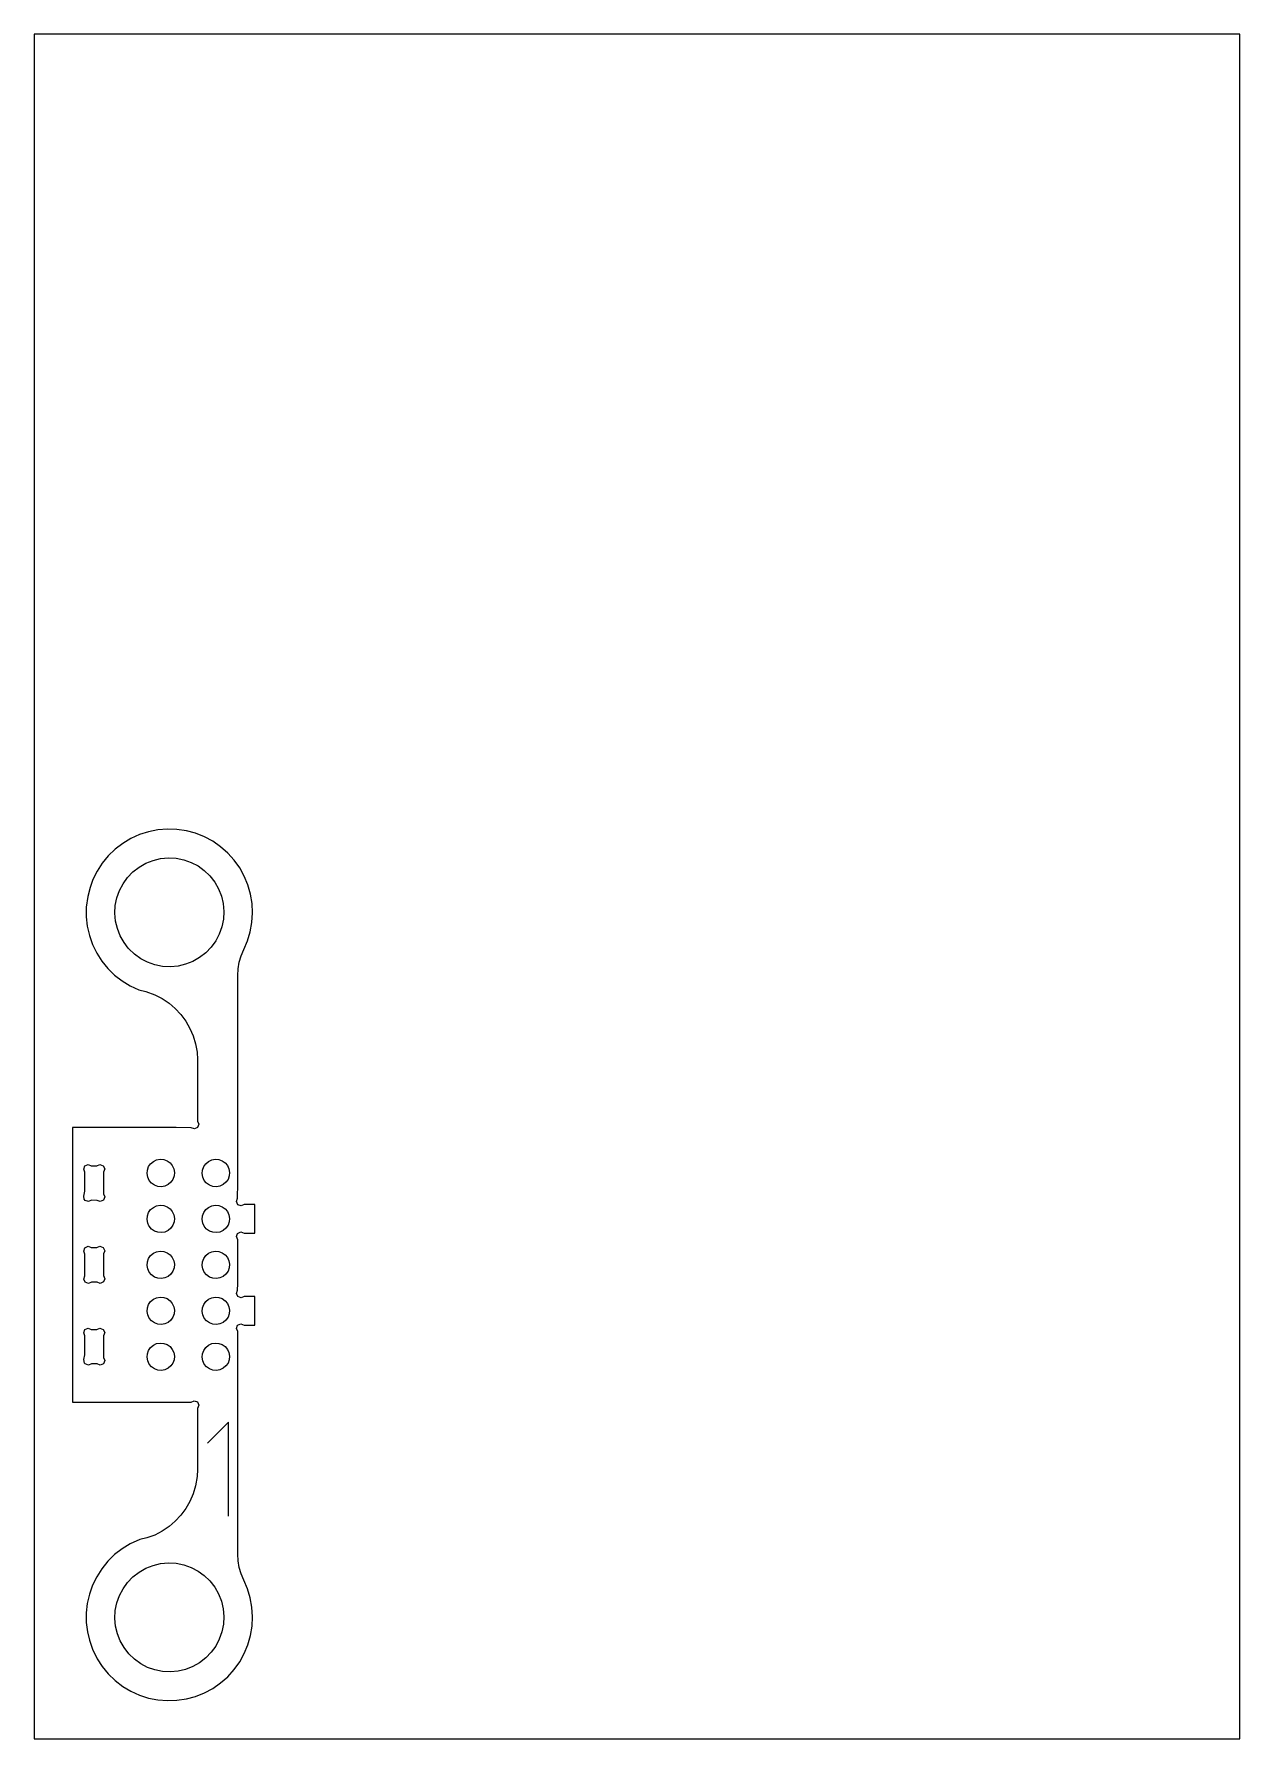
# Model space of a CAD drawing. Extents: x 0 to 210, y 0 to 297.
import ezdxf

# ---------------------------------------------------------------- set-up
doc = ezdxf.new("R2010")
doc.units = 0

msp = doc.modelspace()

# ---------------------------------------------------------------- linework, layer by layer
at = {"layer": 'annotation', "color": 1}
for p, q in [((33.876371, 55.181429), (30.231502, 51.535532)), ((33.876371, 38.786203), (33.876371, 55.181429))]:
    msp.add_line(p, q, dxfattribs=at)
at = {"layer": 'boundary', "color": 5}
for p, q in [((18.380003, 157.504042), (16.868806, 156.823651)), ((19.958969, 158.007542), (18.380003, 157.504042)), ((21.585077, 158.327574), (19.958969, 158.007542)), ((23.237081, 158.459967), (21.585077, 158.327574)), ((24.893402, 158.402981), (23.237081, 158.459967)), ((26.532402, 158.157369), (24.893402, 158.402981)), ((28.13267, 157.726339), (26.532402, 158.157369)), ((29.673299, 157.115505), (28.13267, 157.726339)), ((14.127538, 154.969961), (12.933279, 153.820885)), ((15.445118, 155.975259), (14.127538, 154.969961)), ((16.868806, 156.823651), (15.445118, 155.975259)), ((31.134164, 156.332874), (29.673299, 157.115505)), ((32.49618, 155.388643), (31.134164, 156.332874)), ((33.741555, 154.295171), (32.49618, 155.388643)), ((11.877942, 152.543025), (10.975315, 151.153085)), ((12.933279, 153.820885), (11.877942, 152.543025)), ((34.854018, 153.066728), (33.741555, 154.295171)), ((35.819037, 151.71936), (34.854018, 153.066728)), ((36.624007, 150.27069), (35.819037, 151.71936)), ((10.23719, 149.669243), (9.743664, 148.305537)), ((10.975315, 151.153085), (10.23719, 149.669243)), ((37.258408, 148.739618), (36.624007, 150.27069)), ((37.713958, 147.146153), (37.258408, 148.739618)), ((9.338517, 146.69974), (9.094771, 144.852616)), ((9.743664, 148.305537), (9.338517, 146.69974)), ((37.984699, 145.511108), (37.713958, 147.146153)), ((38.067101, 143.855862), (37.984699, 145.511108)), ((9.094771, 144.852616), (9.087875, 143.195328)), ((9.087875, 143.195328), (9.270138, 141.548075)), ((37.960081, 142.20202), (38.067101, 143.855862)), ((9.270138, 141.548075), (9.639176, 139.932385)), ((9.639176, 139.932385), (10.19017, 138.369357)), ((37.185838, 138.984684), (37.665042, 140.571191)), ((37.665042, 140.571191), (37.960081, 142.20202)), ((10.19017, 138.369357), (10.915921, 136.87941)), ((10.915921, 136.87941), (11.806951, 135.482015)), ((36.069176, 136.396458), (36.528724, 137.463217)), ((36.528724, 137.463217), (37.185838, 138.984684)), ((11.806951, 135.482015), (12.851617, 134.195429)), ((12.851617, 134.195429), (14.036271, 133.03644)), ((35.467502, 132.980106), (35.534959, 134.139685)), ((35.534959, 134.139685), (35.736423, 135.283614)), ((35.736423, 135.283614), (36.069176, 136.396458)), ((14.036271, 133.03644), (15.345439, 132.020211)), ((15.345439, 132.020211), (16.762016, 131.160007)), ((16.762016, 131.160007), (18.267501, 130.467065)), ((35.467502, 116.776922), (35.467502, 132.980106)), ((18.267501, 130.467065), (19.492923, 130.163554)), ((19.492923, 130.163554), (21.018941, 129.614338)), ((21.018941, 129.614338), (22.302729, 128.956151)), ((22.302729, 128.956151), (23.502128, 128.154422)), ((23.502128, 128.154422), (24.601162, 127.219844)), ((24.601162, 127.219844), (25.585192, 126.164851)), ((25.585192, 126.164851), (26.44111, 125.003503)), ((26.44111, 125.003503), (27.157514, 123.751266)), ((27.157514, 123.751266), (27.724863, 122.42483)), ((27.724863, 122.42483), (28.135597, 121.041853)), ((28.135597, 121.041853), (28.384247, 119.620762)), ((28.384247, 119.620762), (28.4571, 118.360419)), ((28.4571, 118.360419), (28.4675, 117.716169)), ((28.4675, 117.716169), (28.4675, 114.463733)), ((35.467501, 114.463733), (35.467502, 116.776922)), ((28.4675, 114.463733), (28.4675, 113.604554)), ((28.4675, 113.604554), (28.4675, 107.586264)), ((35.467501, 96.719461), (35.467501, 114.463733)), ((28.4675, 107.586264), (28.696606, 107.050663)), ((28.696606, 107.050663), (28.483259, 106.484268)), ((24.761801, 106.463731), (6.6675, 106.463731)), ((6.6675, 106.463731), (6.6675, 104.463734)), ((6.6675, 104.463734), (6.6675, 98.742092)), ((27.365505, 106.447973), (24.761801, 106.463731)), ((27.931899, 106.234629), (27.365505, 106.447973)), ((28.483259, 106.484268), (27.931899, 106.234629)), ((6.6675, 98.742092), (6.6675, 58.663736)), ((35.451743, 94.165728), (35.467501, 96.719461)), ((35.238394, 93.599334), (35.451743, 94.165728)), ((35.488038, 93.047975), (35.238394, 93.599334)), ((36.054431, 92.834628), (35.488038, 93.047975)), ((36.590033, 93.063734), (36.054431, 92.834628)), ((38.467502, 93.063734), (36.590033, 93.063734)), ((38.467502, 88.688366), (38.467502, 93.063734)), ((35.238394, 87.476802), (35.451743, 88.043196)), ((35.467502, 86.941201), (35.238394, 87.476802)), ((35.451743, 88.043196), (36.003102, 88.292838)), ((35.467502, 79.279991), (35.467502, 86.941201)), ((36.003102, 88.292838), (36.569496, 88.079491)), ((36.569496, 88.079491), (38.467502, 88.063733)), ((38.467502, 88.063733), (38.467502, 88.688366)), ((35.238394, 77.599335), (35.451743, 78.165729)), ((35.488038, 77.047975), (35.238394, 77.599335)), ((35.451743, 78.165729), (35.467502, 79.279991)), ((36.054431, 76.834628), (35.488038, 77.047975)), ((36.590033, 77.063733), (36.054431, 76.834628)), ((38.467501, 77.063733), (36.590033, 77.063733)), ((38.467502, 72.688367), (38.467501, 77.063733)), ((35.238394, 71.476803), (35.451743, 72.043196)), ((35.467502, 70.941202), (35.238394, 71.476803)), ((35.451743, 72.043196), (36.003102, 72.292838)), ((36.003102, 72.292838), (36.569496, 72.079492)), ((36.569496, 72.079492), (38.467502, 72.063733)), ((38.467502, 72.063733), (38.467502, 72.688367)), ((35.467502, 36.993747), (35.467502, 70.941202)), ((6.6675, 58.663736), (9.250668, 58.663736)), ((9.250668, 58.663736), (27.344968, 58.663736)), ((27.344968, 58.663736), (27.88057, 58.892837)), ((27.88057, 58.892837), (28.446964, 58.679494)), ((28.446964, 58.679494), (28.696606, 58.128134)), ((28.483259, 57.561739), (28.4675, 56.217701)), ((28.696606, 58.128134), (28.483259, 57.561739)), ((28.4675, 56.217701), (28.4675, 46.946976)), ((28.394648, 45.686633), (28.135598, 44.085616)), ((28.4675, 46.946976), (28.394648, 45.686633)), ((27.724863, 42.702637), (27.157515, 41.376201)), ((28.135598, 44.085616), (27.724863, 42.702637)), ((25.585192, 38.962616), (24.601162, 37.907623)), ((26.44111, 40.123964), (25.585192, 38.962616)), ((27.157515, 41.376201), (26.44111, 40.123964)), ((22.302729, 36.171316), (21.018941, 35.513129)), ((23.502128, 36.973045), (22.302729, 36.171316)), ((24.601162, 37.907623), (23.502128, 36.973045)), ((35.467502, 32.147361), (35.467502, 36.993747)), ((15.345439, 33.107256), (14.036271, 32.091027)), ((16.762016, 33.96746), (15.345439, 33.107256)), ((18.442444, 34.703731), (16.762016, 33.96746)), ((19.667866, 35.007243), (18.442444, 34.703731)), ((21.018941, 35.513129), (19.667866, 35.007243)), ((12.851617, 30.932037), (11.806952, 29.645452)), ((14.036271, 32.091027), (12.851617, 30.932037)), ((35.534957, 30.987781), (35.467502, 32.147361)), ((35.736423, 29.843853), (35.534957, 30.987781)), ((36.069176, 28.731009), (35.736423, 29.843853)), ((10.19017, 26.75811), (9.639176, 25.195082)), ((10.915921, 28.248057), (10.19017, 26.75811)), ((11.806952, 29.645452), (10.915921, 28.248057)), ((36.528724, 27.66425), (36.069176, 28.731009)), ((37.185838, 26.142783), (36.528724, 27.66425)), ((9.639176, 25.195082), (9.270136, 23.579392)), ((37.665042, 24.556276), (37.185838, 26.142783)), ((37.96008, 22.925447), (37.665042, 24.556276)), ((9.270136, 23.579392), (9.087875, 21.932139)), ((9.087875, 21.932139), (9.094772, 20.274851)), ((38.067099, 21.271605), (37.96008, 22.925447)), ((37.984699, 19.616358), (38.067099, 21.271605)), ((9.094772, 20.274851), (9.290737, 18.629179)), ((9.290737, 18.629179), (9.625427, 17.218066)), ((37.258408, 16.387849), (37.713956, 17.981314)), ((37.713956, 17.981314), (37.984699, 19.616358)), ((9.625427, 17.218066), (10.166733, 15.652909)), ((10.166733, 15.652909), (10.975315, 13.974382)), ((35.819036, 13.408107), (36.624006, 14.856777)), ((36.624006, 14.856777), (37.258408, 16.387849)), ((10.975315, 13.974382), (11.877942, 12.584441)), ((11.877942, 12.584441), (12.933279, 11.306582)), ((33.741555, 10.832295), (34.854017, 12.060739)), ((34.854017, 12.060739), (35.819036, 13.408107)), ((12.933279, 11.306582), (14.127538, 10.157506)), ((14.127538, 10.157506), (15.445116, 9.152208)), ((15.445116, 9.152208), (16.868805, 8.303816)), ((31.134164, 8.794593), (32.49618, 9.738824)), ((32.49618, 9.738824), (33.741555, 10.832295)), ((16.868805, 8.303816), (18.380003, 7.623425)), ((18.380003, 7.623425), (19.958969, 7.119925)), ((19.958969, 7.119925), (21.585076, 6.799893)), ((21.585076, 6.799893), (23.237081, 6.6675)), ((23.237081, 6.6675), (24.893402, 6.724485)), ((24.893402, 6.724485), (26.532402, 6.970098)), ((26.532402, 6.970098), (28.13267, 7.401128)), ((28.13267, 7.401128), (29.673299, 8.011961)), ((29.673299, 8.011961), (31.134164, 8.794593))]:
    msp.add_line(p, q, dxfattribs=at)
at = {"layer": 'frame', "color": 5}
for p, q in [((210.058, 296.926), (0, 296.926)), ((0, 296.926), (0, 0)), ((210.058, 0), (210.058, 296.926)), ((0, 0), (210.058, 0))]:
    msp.add_line(p, q, dxfattribs=at)
at = {"layer": 'hole', "color": 5}
for p, q in [((17.226589, 151.023618), (18.295856, 151.854164)), ((18.295856, 151.854164), (19.47244, 152.524085)), ((19.47244, 152.524085), (20.732386, 153.019737)), ((20.732386, 153.019737), (22.050048, 153.331047)), ((22.050048, 153.331047), (23.398601, 153.451651)), ((23.398601, 153.451651), (24.750592, 153.379121)), ((24.750592, 153.379121), (26.078498, 153.114907)), ((26.078498, 153.114907), (27.355288, 152.664412)), ((27.355288, 152.664412), (28.55497, 152.036792)), ((28.55497, 152.036792), (29.653121, 151.244829)), ((14.866823, 147.751525), (15.494441, 148.951201)), ((15.494441, 148.951201), (16.286403, 150.049352)), ((16.286403, 150.049352), (17.226589, 151.023618)), ((29.653121, 151.244829), (30.627387, 150.304644)), ((30.627387, 150.304644), (31.457933, 149.235376)), ((31.457933, 149.235376), (32.127853, 148.058798)), ((14.152117, 145.146824), (14.416324, 146.474732)), ((14.416324, 146.474732), (14.866823, 147.751525)), ((32.127853, 148.058798), (32.623509, 146.798849)), ((32.623509, 146.798849), (32.93481, 145.481185)), ((14.079582, 143.794834), (14.152117, 145.146824)), ((14.200191, 142.446279), (14.079582, 143.794834)), ((32.982884, 142.78064), (32.718678, 141.452736)), ((32.93481, 145.481185), (33.05542, 144.132634)), ((33.05542, 144.132634), (32.982884, 142.78064)), ((14.511494, 141.12862), (14.200191, 142.446279)), ((15.00715, 139.86867), (14.511494, 141.12862)), ((15.677069, 138.692087), (15.00715, 139.86867)), ((32.26818, 140.175943), (31.640561, 138.976262)), ((32.718678, 141.452736), (32.26818, 140.175943)), ((16.387879, 137.742554), (15.677069, 138.692087)), ((16.507614, 137.622819), (16.387879, 137.742554)), ((17.481881, 136.682634), (16.507614, 137.622819)), ((18.580031, 135.890676), (17.481881, 136.682634)), ((29.908413, 136.903845), (28.839145, 136.073304)), ((30.848598, 137.878111), (29.908413, 136.903845)), ((31.640561, 138.976262), (30.848598, 137.878111)), ((19.779713, 135.263051), (18.580031, 135.890676)), ((21.056502, 134.812557), (19.779713, 135.263051)), ((22.384409, 134.548352), (21.056502, 134.812557)), ((23.7364, 134.475813), (22.384409, 134.548352)), ((25.084953, 134.596426), (23.7364, 134.475813)), ((26.402615, 134.907725), (25.084953, 134.596426)), ((27.662561, 135.403378), (26.402615, 134.907725)), ((28.839145, 136.073304), (27.662561, 135.403378)), ((8.638395, 99.226802), (8.851742, 99.793196)), ((8.8675, 98.691201), (8.638395, 99.226802)), ((8.851742, 99.793196), (9.403103, 100.042839)), ((8.867501, 95.405357), (8.8675, 98.691201)), ((9.403103, 100.042839), (9.969496, 99.829491)), ((9.969496, 99.829491), (10.944969, 99.813733)), ((10.944969, 99.813733), (11.48057, 100.042839)), ((11.48057, 100.042839), (12.046964, 99.829492)), ((12.046964, 99.829492), (12.296605, 99.278131)), ((12.083259, 98.711738), (12.067501, 94.936265)), ((12.296605, 99.278131), (12.083259, 98.711738)), ((19.681122, 98.460267), (19.735657, 99.081433)), ((19.789216, 97.846153), (19.681122, 98.460267)), ((19.735657, 99.081433), (19.949103, 99.667318)), ((19.949103, 99.667318), (20.306914, 100.177994)), ((20.306914, 100.177994), (20.784706, 100.578664)), ((20.784706, 100.578664), (21.349919, 100.842019)), ((21.349919, 100.842019), (21.964034, 100.950111)), ((21.964034, 100.950111), (22.585199, 100.895577)), ((22.585199, 100.895577), (23.171085, 100.682131)), ((23.171085, 100.682131), (23.681763, 100.324318)), ((23.681763, 100.324318), (24.082431, 99.846528)), ((24.082431, 99.846528), (24.345786, 99.281315)), ((24.399344, 98.046035), (24.185898, 97.46015)), ((24.345786, 99.281315), (24.453879, 98.6672)), ((24.453879, 98.6672), (24.399344, 98.046035)), ((29.281122, 98.460267), (29.335656, 99.081433)), ((29.389215, 97.846153), (29.281122, 98.460267)), ((29.335656, 99.081433), (29.549103, 99.667319)), ((29.549103, 99.667319), (29.906914, 100.177994)), ((29.906914, 100.177994), (30.384706, 100.578664)), ((30.384706, 100.578664), (30.949919, 100.842019)), ((30.949919, 100.842019), (31.564034, 100.950111)), ((31.564034, 100.950111), (32.185199, 100.895577)), ((32.185199, 100.895577), (32.771085, 100.682132)), ((32.771085, 100.682132), (33.281763, 100.324318)), ((33.281763, 100.324318), (33.682432, 99.846528)), ((33.682432, 99.846528), (33.945786, 99.281316)), ((33.999344, 98.046035), (33.785899, 97.46015)), ((33.945786, 99.281316), (34.053878, 98.6672)), ((34.053878, 98.6672), (33.999344, 98.046035)), ((8.658684, 94.554772), (8.867501, 95.405357)), ((20.05257, 97.28094), (19.789216, 97.846153)), ((20.453238, 96.803147), (20.05257, 97.28094)), ((20.963916, 96.445335), (20.453238, 96.803147)), ((21.549802, 96.23189), (20.963916, 96.445335)), ((22.170967, 96.177356), (21.549802, 96.23189)), ((22.785082, 96.285448), (22.170967, 96.177356)), ((23.350295, 96.548802), (22.785082, 96.285448)), ((23.828087, 96.949471), (23.350295, 96.548802)), ((24.185898, 97.46015), (23.828087, 96.949471)), ((29.65257, 97.28094), (29.389215, 97.846153)), ((29.970444, 96.866677), (29.65257, 97.28094)), ((30.053238, 96.803147), (29.970444, 96.866677)), ((30.563916, 96.445335), (30.053238, 96.803147)), ((31.149802, 96.23189), (30.563916, 96.445335)), ((31.770967, 96.177356), (31.149802, 96.23189)), ((32.385082, 96.285448), (31.770967, 96.177356)), ((32.950295, 96.548802), (32.385082, 96.285448)), ((33.428087, 96.949471), (32.950295, 96.548802)), ((33.785899, 97.46015), (33.428087, 96.949471)), ((8.741359, 93.978124), (8.658684, 94.554772)), ((8.888038, 93.797976), (8.741359, 93.978124)), ((9.454432, 93.584628), (8.888038, 93.797976)), ((9.990033, 93.813734), (9.454432, 93.584628)), ((10.965506, 93.797976), (9.990033, 93.813734)), ((11.531899, 93.584628), (10.965506, 93.797976)), ((12.083259, 93.834271), (11.531899, 93.584628)), ((12.067501, 94.936265), (12.296605, 94.400664)), ((12.296605, 94.400664), (12.083259, 93.834271)), ((19.949103, 91.667317), (20.306914, 92.177995)), ((20.306914, 92.177995), (20.784706, 92.578664)), ((20.784706, 92.578664), (21.349919, 92.842018)), ((21.349919, 92.842018), (21.964034, 92.950111)), ((21.964034, 92.950111), (22.585199, 92.895577)), ((22.585199, 92.895577), (23.171085, 92.682131)), ((23.171085, 92.682131), (23.681763, 92.324319)), ((23.681763, 92.324319), (24.082431, 91.846527)), ((29.549103, 91.667317), (29.906914, 92.177995)), ((29.906914, 92.177995), (30.384706, 92.578664)), ((30.384706, 92.578664), (30.949919, 92.842018)), ((30.949919, 92.842018), (31.564033, 92.950111)), ((31.564033, 92.950111), (32.185199, 92.895576)), ((32.185199, 92.895576), (32.771085, 92.682131)), ((32.771085, 92.682131), (33.281763, 92.324319)), ((33.281763, 92.324319), (33.682432, 91.846527)), ((19.681122, 90.460266), (19.735657, 91.081432)), ((19.789216, 89.846151), (19.681122, 90.460266)), ((19.735657, 91.081432), (19.949103, 91.667317)), ((19.98904, 89.363734), (19.789216, 89.846151)), ((20.05257, 89.28094), (19.98904, 89.363734)), ((20.453238, 88.803147), (20.05257, 89.28094)), ((24.185898, 89.46015), (23.828087, 88.949471)), ((24.082431, 91.846527), (24.345786, 91.281315)), ((24.399344, 90.046034), (24.185898, 89.46015)), ((24.345786, 91.281315), (24.453879, 90.6672)), ((24.453879, 90.6672), (24.399344, 90.046034)), ((29.281122, 90.460266), (29.335656, 91.081432)), ((29.389215, 89.846151), (29.281122, 90.460266)), ((29.335656, 91.081432), (29.549103, 91.667317)), ((29.65257, 89.28094), (29.389215, 89.846151)), ((29.970444, 88.866677), (29.65257, 89.28094)), ((33.785899, 89.46015), (33.428087, 88.949471)), ((33.682432, 91.846527), (33.945786, 91.281315)), ((33.999344, 90.046034), (33.785899, 89.46015)), ((33.945786, 91.281315), (34.053878, 90.6672)), ((34.053878, 90.6672), (33.999344, 90.046034)), ((20.963916, 88.445336), (20.453238, 88.803147)), ((21.549801, 88.23189), (20.963916, 88.445336)), ((22.170967, 88.177355), (21.549801, 88.23189)), ((22.785082, 88.285448), (22.170967, 88.177355)), ((23.350295, 88.548802), (22.785082, 88.285448)), ((23.828087, 88.949471), (23.350295, 88.548802)), ((30.053238, 88.803147), (29.970444, 88.866677)), ((30.563916, 88.445336), (30.053238, 88.803147)), ((31.149802, 88.23189), (30.563916, 88.445336)), ((31.770967, 88.177355), (31.149802, 88.23189)), ((32.385082, 88.285448), (31.770967, 88.177355)), ((32.950295, 88.548803), (32.385082, 88.285448)), ((33.428087, 88.949471), (32.950295, 88.548803)), ((8.638395, 84.976803), (8.851742, 85.543197)), ((8.867501, 84.441202), (8.638395, 84.976803)), ((8.851742, 85.543197), (9.403103, 85.792839)), ((8.851742, 80.665729), (8.867501, 84.441202)), ((9.403103, 85.792839), (9.969496, 85.579492)), ((9.969496, 85.579492), (10.944969, 85.563733)), ((10.944969, 85.563733), (11.48057, 85.792839)), ((11.48057, 85.792839), (12.046964, 85.579492)), ((12.046964, 85.579492), (12.296605, 85.028132)), ((12.083259, 84.461738), (12.067501, 80.686266)), ((12.296605, 85.028132), (12.083259, 84.461738)), ((19.735657, 83.081432), (19.949103, 83.667318)), ((19.949103, 83.667318), (20.306914, 84.177995)), ((20.306914, 84.177995), (20.784707, 84.578664)), ((20.784707, 84.578664), (21.349919, 84.842019)), ((21.349919, 84.842019), (21.964033, 84.950112)), ((21.964033, 84.950112), (22.585199, 84.895577)), ((22.585199, 84.895577), (23.171085, 84.682131)), ((23.171085, 84.682131), (23.681763, 84.32432)), ((23.681763, 84.32432), (24.082431, 83.846527)), ((24.082431, 83.846527), (24.345786, 83.281315)), ((24.345786, 83.281315), (24.453879, 82.6672)), ((29.335656, 83.081432), (29.549103, 83.667318)), ((29.549103, 83.667318), (29.906914, 84.177995)), ((29.906914, 84.177995), (30.384706, 84.578664)), ((30.384706, 84.578664), (30.949919, 84.842019)), ((30.949919, 84.842019), (31.564034, 84.950112)), ((31.564034, 84.950112), (32.185199, 84.895577)), ((32.185199, 84.895577), (32.771085, 84.682131)), ((32.771085, 84.682131), (33.281763, 84.32432)), ((33.281763, 84.32432), (33.682432, 83.846528)), ((33.682432, 83.846528), (33.945786, 83.281315)), ((33.945786, 83.281315), (34.053878, 82.6672)), ((8.638395, 80.099335), (8.851742, 80.665729)), ((12.067501, 80.686266), (12.296605, 80.150664)), ((19.681122, 82.460266), (19.735657, 83.081432)), ((19.789216, 81.846152), (19.681122, 82.460266)), ((20.05257, 81.280939), (19.789216, 81.846152)), ((20.453238, 80.803147), (20.05257, 81.280939)), ((20.963916, 80.445336), (20.453238, 80.803147)), ((21.549802, 80.23189), (20.963916, 80.445336)), ((22.170967, 80.177355), (21.549802, 80.23189)), ((22.785082, 80.285448), (22.170967, 80.177355)), ((23.350295, 80.548803), (22.785082, 80.285448)), ((23.828087, 80.949471), (23.350295, 80.548803)), ((24.185898, 81.460149), (23.828087, 80.949471)), ((24.399344, 82.046035), (24.185898, 81.460149)), ((24.453879, 82.6672), (24.399344, 82.046035)), ((29.281122, 82.460267), (29.335656, 83.081432)), ((29.389215, 81.846152), (29.281122, 82.460267)), ((29.65257, 81.280939), (29.389215, 81.846152)), ((30.053238, 80.803147), (29.65257, 81.280939)), ((30.563916, 80.445336), (30.053238, 80.803147)), ((31.149802, 80.23189), (30.563916, 80.445336)), ((31.770967, 80.177355), (31.149802, 80.23189)), ((32.385082, 80.285448), (31.770967, 80.177355)), ((32.950295, 80.548803), (32.385082, 80.285448)), ((33.428087, 80.949471), (32.950295, 80.548803)), ((33.785899, 81.460149), (33.428087, 80.949471)), ((33.999344, 82.046035), (33.785899, 81.460149)), ((34.053878, 82.6672), (33.999344, 82.046035)), ((8.888037, 79.547975), (8.638395, 80.099335)), ((9.454432, 79.334628), (8.888037, 79.547975)), ((9.990033, 79.563733), (9.454432, 79.334628)), ((10.965506, 79.547975), (9.990033, 79.563733)), ((11.531899, 79.334628), (10.965506, 79.547975)), ((12.083259, 79.58427), (11.531899, 79.334628)), ((12.296605, 80.150664), (12.083259, 79.58427)), ((19.681122, 74.460266), (19.735657, 75.081433)), ((19.789216, 73.846152), (19.681122, 74.460266)), ((19.735657, 75.081433), (19.949103, 75.667317)), ((19.949103, 75.667317), (20.306914, 76.177996)), ((20.306914, 76.177996), (20.784707, 76.578664)), ((20.784707, 76.578664), (21.349919, 76.842019)), ((21.349919, 76.842019), (21.964034, 76.950112)), ((21.964034, 76.950112), (22.585199, 76.895577)), ((22.585199, 76.895577), (23.171085, 76.682131)), ((23.171085, 76.682131), (23.681763, 76.32432)), ((23.681763, 76.32432), (24.082431, 75.846527)), ((24.082431, 75.846527), (24.345786, 75.281316)), ((24.345786, 75.281316), (24.453879, 74.6672)), ((24.453879, 74.6672), (24.399344, 74.046035)), ((29.281122, 74.460267), (29.335656, 75.081433)), ((29.389215, 73.846152), (29.281122, 74.460267)), ((29.335656, 75.081433), (29.549103, 75.667317)), ((29.549103, 75.667317), (29.906914, 76.177996)), ((29.906914, 76.177996), (30.384706, 76.578664)), ((30.384706, 76.578664), (30.949919, 76.842019)), ((30.949919, 76.842019), (31.564033, 76.950112)), ((31.564033, 76.950112), (32.185199, 76.895577)), ((32.185199, 76.895577), (32.771085, 76.682131)), ((32.771085, 76.682131), (33.281763, 76.32432)), ((33.281763, 76.32432), (33.682432, 75.846527)), ((33.682432, 75.846527), (33.945786, 75.281315)), ((33.945786, 75.281315), (34.053878, 74.6672)), ((34.053878, 74.6672), (33.999344, 74.046035)), ((8.638395, 70.726803), (8.851742, 71.293196)), ((8.851742, 71.293196), (9.403103, 71.542839)), ((9.403103, 71.542839), (9.969496, 71.329491)), ((9.969496, 71.329491), (10.944969, 71.313733)), ((10.944969, 71.313733), (11.48057, 71.542839)), ((11.48057, 71.542839), (12.046964, 71.329491)), ((12.046964, 71.329491), (12.296605, 70.778132)), ((20.05257, 73.28094), (19.789216, 73.846152)), ((20.453238, 72.803148), (20.05257, 73.28094)), ((20.963916, 72.445336), (20.453238, 72.803148)), ((21.549801, 72.23189), (20.963916, 72.445336)), ((22.170967, 72.177356), (21.549801, 72.23189)), ((22.785082, 72.285448), (22.170967, 72.177356)), ((23.350295, 72.548803), (22.785082, 72.285448)), ((23.828087, 72.949472), (23.350295, 72.548803)), ((24.185898, 73.46015), (23.828087, 72.949472)), ((24.399344, 74.046035), (24.185898, 73.46015)), ((29.65257, 73.28094), (29.389215, 73.846152)), ((30.053238, 72.803148), (29.65257, 73.28094)), ((30.563916, 72.445336), (30.053238, 72.803148)), ((31.149802, 72.23189), (30.563916, 72.445336)), ((31.770967, 72.177356), (31.149802, 72.23189)), ((32.385082, 72.285449), (31.770967, 72.177356)), ((32.950295, 72.548803), (32.385082, 72.285449)), ((33.428087, 72.949472), (32.950295, 72.548803)), ((33.785899, 73.46015), (33.428087, 72.949472)), ((33.999344, 74.046035), (33.785899, 73.46015)), ((8.867501, 70.191202), (8.638395, 70.726803)), ((8.867501, 66.905358), (8.867501, 70.191202)), ((12.083259, 70.211738), (12.067501, 66.436266)), ((12.296605, 70.778132), (12.083259, 70.211738)), ((20.306914, 68.177995), (20.784707, 68.578665)), ((20.784707, 68.578665), (21.349919, 68.842019)), ((21.349919, 68.842019), (21.964034, 68.950111)), ((21.964034, 68.950111), (22.585199, 68.895577)), ((22.585199, 68.895577), (23.171085, 68.682132)), ((23.171085, 68.682132), (23.681763, 68.32432)), ((23.681763, 68.32432), (24.082431, 67.846527)), ((29.906914, 68.177995), (30.384706, 68.578665)), ((30.384706, 68.578665), (30.949919, 68.842019)), ((30.949919, 68.842019), (31.564033, 68.950111)), ((31.564033, 68.950111), (32.185199, 68.895577)), ((32.185199, 68.895577), (32.771085, 68.682132)), ((32.771085, 68.682132), (33.281763, 68.32432)), ((33.281763, 68.32432), (33.682432, 67.846527)), ((8.658684, 66.054774), (8.867501, 66.905358)), ((8.757118, 65.457587), (8.658684, 66.054774)), ((8.888037, 65.297975), (8.757118, 65.457587)), ((12.083259, 65.334271), (11.5319, 65.084628)), ((12.067501, 66.436266), (12.296605, 65.900665)), ((12.296605, 65.900665), (12.083259, 65.334271)), ((19.681122, 66.460266), (19.735657, 67.081432)), ((19.789216, 65.846151), (19.681122, 66.460266)), ((19.735657, 67.081432), (19.949103, 67.667317)), ((20.05257, 65.280939), (19.789216, 65.846151)), ((19.949103, 67.667317), (20.306914, 68.177995)), ((24.185898, 65.460148), (23.828087, 64.949473)), ((24.082431, 67.846527), (24.345786, 67.281314)), ((24.399344, 66.046034), (24.185898, 65.460148)), ((24.345786, 67.281314), (24.453879, 66.6672)), ((24.453879, 66.6672), (24.399344, 66.046034)), ((29.281122, 66.460267), (29.335656, 67.081432)), ((29.389215, 65.846151), (29.281122, 66.460267)), ((29.335656, 67.081432), (29.549103, 67.667317)), ((29.65257, 65.280939), (29.389215, 65.846151)), ((29.549103, 67.667317), (29.906914, 68.177995)), ((33.785899, 65.460148), (33.428087, 64.949473)), ((33.682432, 67.846527), (33.945786, 67.281314)), ((33.999344, 66.046034), (33.785899, 65.460148)), ((33.945786, 67.281314), (34.053878, 66.6672)), ((34.053878, 66.6672), (33.999344, 66.046034)), ((9.454432, 65.084628), (8.888037, 65.297975)), ((9.990033, 65.313734), (9.454432, 65.084628)), ((10.965506, 65.297975), (9.990033, 65.313734)), ((11.5319, 65.084628), (10.965506, 65.297975)), ((20.453239, 64.803148), (20.05257, 65.280939)), ((20.963916, 64.445335), (20.453239, 64.803148)), ((21.549802, 64.23189), (20.963916, 64.445335)), ((22.170967, 64.177356), (21.549802, 64.23189)), ((22.785082, 64.285448), (22.170967, 64.177356)), ((23.350295, 64.548802), (22.785082, 64.285448)), ((23.828087, 64.949473), (23.350295, 64.548802)), ((30.053238, 64.803148), (29.65257, 65.280939)), ((30.563916, 64.445335), (30.053238, 64.803148)), ((31.149802, 64.23189), (30.563916, 64.445335)), ((31.770967, 64.177356), (31.149802, 64.23189)), ((32.385082, 64.285448), (31.770967, 64.177356)), ((32.950295, 64.548803), (32.385082, 64.285448)), ((33.428087, 64.949473), (32.950295, 64.548803)), ((18.295857, 29.054163), (19.47244, 29.724088)), ((19.47244, 29.724088), (20.732386, 30.219741)), ((20.732386, 30.219741), (22.050048, 30.531041)), ((22.050048, 30.531041), (23.398601, 30.651654)), ((23.398601, 30.651654), (24.750592, 30.579115)), ((24.750592, 30.579115), (26.078498, 30.31491)), ((26.078498, 30.31491), (27.355288, 29.864416)), ((27.355288, 29.864416), (28.554969, 29.236791)), ((15.494441, 26.151204), (16.286403, 27.249356)), ((16.286403, 27.249356), (17.226588, 28.223622)), ((17.226588, 28.223622), (18.295857, 29.054163)), ((28.554969, 29.236791), (29.653121, 28.444833)), ((29.653121, 28.444833), (30.627387, 27.504648)), ((30.627387, 27.504648), (31.457932, 26.43538)), ((14.416324, 23.674731), (14.866823, 24.951524)), ((14.866823, 24.951524), (15.494441, 26.151204)), ((31.457932, 26.43538), (32.127853, 25.258797)), ((32.127853, 25.258797), (32.623509, 23.998847)), ((32.623509, 23.998847), (32.93481, 22.681188)), ((14.07958, 20.994833), (14.152117, 22.346827)), ((14.200191, 19.646282), (14.07958, 20.994833)), ((14.152117, 22.346827), (14.416324, 23.674731)), ((32.93481, 22.681188), (33.05542, 21.332633)), ((33.05542, 21.332633), (32.982884, 19.980643)), ((14.511494, 18.328617), (14.200191, 19.646282)), ((15.00715, 17.068669), (14.511494, 18.328617)), ((32.718678, 18.652735), (32.26818, 17.375941)), ((32.982884, 19.980643), (32.718678, 18.652735)), ((15.677069, 15.892092), (15.00715, 17.068669)), ((16.507614, 14.822823), (15.677069, 15.892092)), ((30.848598, 15.078115), (29.908413, 14.103849)), ((31.64056, 16.176266), (30.848598, 15.078115)), ((32.26818, 17.375941), (31.64056, 16.176266)), ((17.48188, 13.882637), (16.507614, 14.822823)), ((18.580031, 13.090675), (17.48188, 13.882637)), ((19.779713, 12.463055), (18.580031, 13.090675)), ((21.056503, 12.01256), (19.779713, 12.463055)), ((22.384409, 11.748345), (21.056503, 12.01256)), ((26.402615, 12.107729), (25.084953, 11.796419)), ((27.662561, 12.603382), (26.402615, 12.107729)), ((28.839144, 13.273303), (27.662561, 12.603382)), ((29.908413, 14.103849), (28.839144, 13.273303)), ((23.7364, 11.675816), (22.384409, 11.748345)), ((25.084953, 11.796419), (23.7364, 11.675816))]:
    msp.add_line(p, q, dxfattribs=at)

doc.saveas('drawing.dxf')
